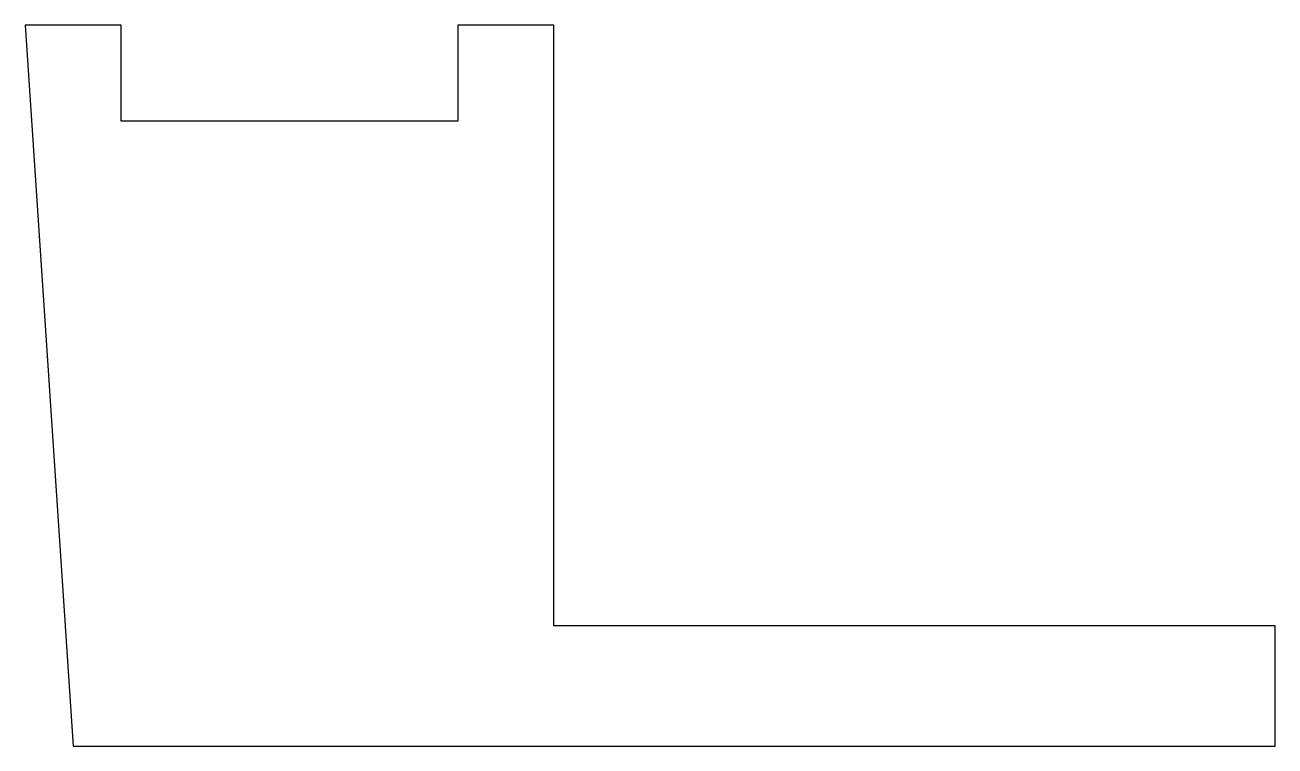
# Model space of a CAD drawing. Extents: x 251.8 to 277.8, y 257 to 272.
import ezdxf

# ---------------------------------------------------------------- set-up
doc = ezdxf.new("R2010")
doc.units = 0
doc.layers.add('ANA', color=220, linetype='CONTINUOUS')

msp = doc.modelspace()

# ---------------------------------------------------------------- linework, layer by layer
at = {"layer": 'ANA'}
msp.add_lwpolyline([(253.826, 271.952), (251.826, 271.952), (252.826, 256.952), (277.826, 256.952), (277.826, 259.452), (262.826, 259.452), (262.826, 271.952), (260.826, 271.952), (260.826, 269.952), (253.826, 269.952)], close=True, dxfattribs=at)

doc.saveas('drawing.dxf')
